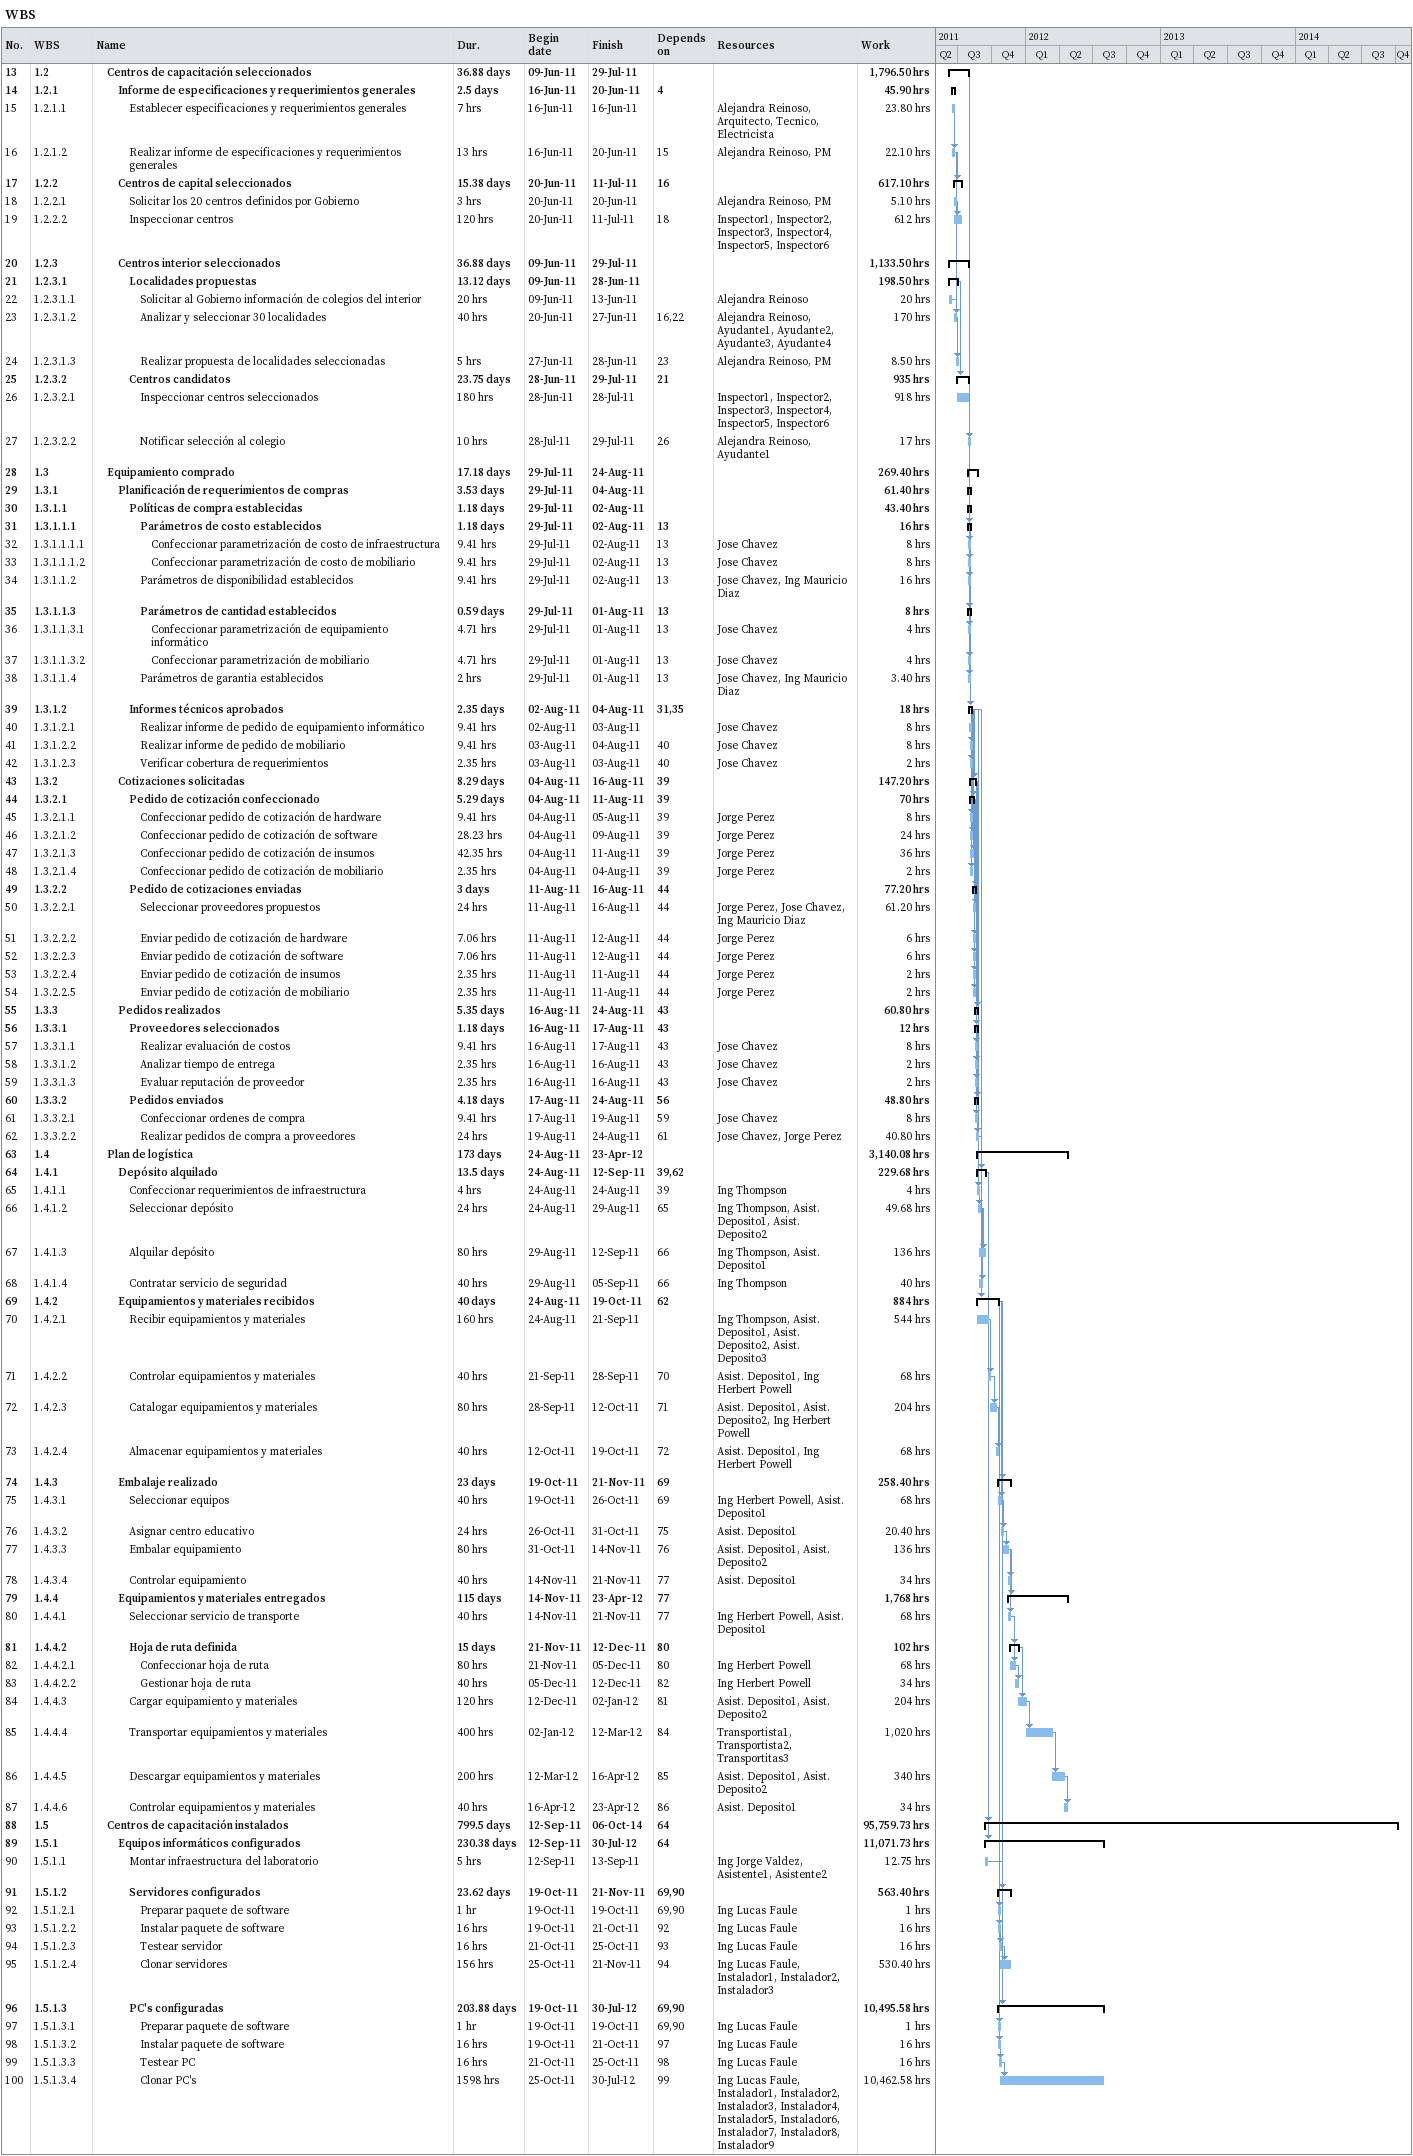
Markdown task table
WBS

| ID | WBS | Task | Duration | Start | Finish | Predecessors | Resources | Work (h) |
|---|---|---|---|---|---|---|---|---|
| 13 | 1.2 | **Centros de capacitación seleccionados** | 36.88d | 2011-06-09 | 2011-07-29 |  |  | 1796.50 |
| 14 | 1.2.1 | **Informe de especificaciones y requerimientos generales** | 2.5d | 2011-06-16 | 2011-06-20 | 4 |  | 45.90 |
| 15 | 1.2.1.1 | Establecer especificaciones y requerimientos generales | 7h | 2011-06-16 | 2011-06-16 |  | Alejandra Reinoso, Arquitecto, Tecnico, Electricista | 23.80 |
| 16 | 1.2.1.2 | Realizar informe de especificaciones y requerimientos generales | 13h | 2011-06-16 | 2011-06-20 | 15 | Alejandra Reinoso, PM | 22.10 |
| 17 | 1.2.2 | **Centros de capital seleccionados** | 15.38d | 2011-06-20 | 2011-07-11 | 16 |  | 617.10 |
| 18 | 1.2.2.1 | Solicitar los 20 centros definidos por Gobierno | 3h | 2011-06-20 | 2011-06-20 |  | Alejandra Reinoso, PM | 5.10 |
| 19 | 1.2.2.2 | Inspeccionar centros | 120h | 2011-06-20 | 2011-07-11 | 18 | Inspector1, Inspector2, Inspector3, Inspector4, Inspector5, Inspector6 | 612 |
| 20 | 1.2.3 | **Centros interior seleccionados** | 36.88d | 2011-06-09 | 2011-07-29 |  |  | 1133.50 |
| 21 | 1.2.3.1 | **Localidades propuestas** | 13.12d | 2011-06-09 | 2011-06-28 |  |  | 198.50 |
| 22 | 1.2.3.1.1 | Solicitar al Gobierno información de colegios del interior | 20h | 2011-06-09 | 2011-06-13 |  | Alejandra Reinoso | 20 |
| 23 | 1.2.3.1.2 | Analizar y seleccionar 30 localidades | 40h | 2011-06-20 | 2011-06-27 | 16, 22 | Alejandra Reinoso, Ayudante1, Ayudante2, Ayudante3, Ayudante4 | 170 |
| 24 | 1.2.3.1.3 | Realizar propuesta de localidades seleccionadas | 5h | 2011-06-27 | 2011-06-28 | 23 | Alejandra Reinoso, PM | 8.50 |
| 25 | 1.2.3.2 | **Centros candidatos** | 23.75d | 2011-06-28 | 2011-07-29 | 21 |  | 935 |
| 26 | 1.2.3.2.1 | Inspeccionar centros seleccionados | 180h | 2011-06-28 | 2011-07-28 |  | Inspector1, Inspector2, Inspector3, Inspector4, Inspector5, Inspector6 | 918 |
| 27 | 1.2.3.2.2 | Notificar selección al colegio | 10h | 2011-07-28 | 2011-07-29 | 26 | Alejandra Reinoso, Ayudante1 | 17 |
| 28 | 1.3 | **Equipamiento comprado** | 17.18d | 2011-07-29 | 2011-08-24 |  |  | 269.40 |
| 29 | 1.3.1 | **Planificación de requerimientos de compras** | 3.53d | 2011-07-29 | 2011-08-04 |  |  | 61.40 |
| 30 | 1.3.1.1 | **Políticas de compra establecidas** | 1.18d | 2011-07-29 | 2011-08-02 |  |  | 43.40 |
| 31 | 1.3.1.1.1 | **Parámetros de costo establecidos** | 1.18d | 2011-07-29 | 2011-08-02 | 13 |  | 16 |
| 32 | 1.3.1.1.1.1 | Confeccionar parametrización de costo de infraestructura | 9.41h | 2011-07-29 | 2011-08-02 | 13 | Jose Chavez | 8 |
| 33 | 1.3.1.1.1.2 | Confeccionar parametrización de costo de mobiliario | 9.41h | 2011-07-29 | 2011-08-02 | 13 | Jose Chavez | 8 |
| 34 | 1.3.1.1.2 | Parámetros de disponibilidad establecidos | 9.41h | 2011-07-29 | 2011-08-02 | 13 | Jose Chavez, Ing Mauricio Diaz | 16 |
| 35 | 1.3.1.1.3 | **Parámetros de cantidad establecidos** | 0.59d | 2011-07-29 | 2011-08-01 | 13 |  | 8 |
| 36 | 1.3.1.1.3.1 | Confeccionar parametrización de equipamiento informático | 4.71h | 2011-07-29 | 2011-08-01 | 13 | Jose Chavez | 4 |
| 37 | 1.3.1.1.3.2 | Confeccionar parametrización de mobiliario | 4.71h | 2011-07-29 | 2011-08-01 | 13 | Jose Chavez | 4 |
| 38 | 1.3.1.1.4 | Parámetros de garantia establecidos | 2h | 2011-07-29 | 2011-08-01 | 13 | Jose Chavez, Ing Mauricio Diaz | 3.40 |
| 39 | 1.3.1.2 | **Informes técnicos aprobados** | 2.35d | 2011-08-02 | 2011-08-04 | 31, 35 |  | 18 |
| 40 | 1.3.1.2.1 | Realizar informe de pedido de equipamiento informático | 9.41h | 2011-08-02 | 2011-08-03 |  | Jose Chavez | 8 |
| 41 | 1.3.1.2.2 | Realizar informe de pedido de mobiliario | 9.41h | 2011-08-03 | 2011-08-04 | 40 | Jose Chavez | 8 |
| 42 | 1.3.1.2.3 | Verificar cobertura de requerimientos | 2.35h | 2011-08-03 | 2011-08-03 | 40 | Jose Chavez | 2 |
| 43 | 1.3.2 | **Cotizaciones solicitadas** | 8.29d | 2011-08-04 | 2011-08-16 | 39 |  | 147.20 |
| 44 | 1.3.2.1 | **Pedido de cotización confeccionado** | 5.29d | 2011-08-04 | 2011-08-11 | 39 |  | 70 |
| 45 | 1.3.2.1.1 | Confeccionar pedido de cotización de hardware | 9.41h | 2011-08-04 | 2011-08-05 | 39 | Jorge Perez | 8 |
| 46 | 1.3.2.1.2 | Confeccionar pedido de cotización de software | 28.23h | 2011-08-04 | 2011-08-09 | 39 | Jorge Perez | 24 |
| 47 | 1.3.2.1.3 | Confeccionar pedido de cotización de insumos | 42.35h | 2011-08-04 | 2011-08-11 | 39 | Jorge Perez | 36 |
| 48 | 1.3.2.1.4 | Confeccionar pedido de cotización de mobiliario | 2.35h | 2011-08-04 | 2011-08-04 | 39 | Jorge Perez | 2 |
| 49 | 1.3.2.2 | **Pedido de cotizaciones enviadas** | 3d | 2011-08-11 | 2011-08-16 | 44 |  | 77.20 |
| 50 | 1.3.2.2.1 | Seleccionar proveedores propuestos | 24h | 2011-08-11 | 2011-08-16 | 44 | Jorge Perez, Jose Chavez, Ing Mauricio Diaz | 61.20 |
| 51 | 1.3.2.2.2 | Enviar pedido de cotización de hardware | 7.06h | 2011-08-11 | 2011-08-12 | 44 | Jorge Perez | 6 |
| 52 | 1.3.2.2.3 | Enviar pedido de cotización de software | 7.06h | 2011-08-11 | 2011-08-12 | 44 | Jorge Perez | 6 |
| 53 | 1.3.2.2.4 | Enviar pedido de cotización de insumos | 2.35h | 2011-08-11 | 2011-08-11 | 44 | Jorge Perez | 2 |
| 54 | 1.3.2.2.5 | Enviar pedido de cotización de mobiliario | 2.35h | 2011-08-11 | 2011-08-11 | 44 | Jorge Perez | 2 |
| 55 | 1.3.3 | **Pedidos realizados** | 5.35d | 2011-08-16 | 2011-08-24 | 43 |  | 60.80 |
| 56 | 1.3.3.1 | **Proveedores seleccionados** | 1.18d | 2011-08-16 | 2011-08-17 | 43 |  | 12 |
| 57 | 1.3.3.1.1 | Realizar evaluación de costos | 9.41h | 2011-08-16 | 2011-08-17 | 43 | Jose Chavez | 8 |
| 58 | 1.3.3.1.2 | Analizar tiempo de entrega | 2.35h | 2011-08-16 | 2011-08-16 | 43 | Jose Chavez | 2 |
| 59 | 1.3.3.1.3 | Evaluar reputación de proveedor | 2.35h | 2011-08-16 | 2011-08-16 | 43 | Jose Chavez | 2 |
| 60 | 1.3.3.2 | **Pedidos enviados** | 4.18d | 2011-08-17 | 2011-08-24 | 56 |  | 48.80 |
| 61 | 1.3.3.2.1 | Confeccionar ordenes de compra | 9.41h | 2011-08-17 | 2011-08-19 | 59 | Jose Chavez | 8 |
| 62 | 1.3.3.2.2 | Realizar pedidos de compra a proveedores | 24h | 2011-08-19 | 2011-08-24 | 61 | Jose Chavez, Jorge Perez | 40.80 |
| 63 | 1.4 | **Plan de logística** | 173d | 2011-08-24 | 2012-04-23 |  |  | 3140.08 |
| 64 | 1.4.1 | **Depósito alquilado** | 13.5d | 2011-08-24 | 2011-09-12 | 39, 62 |  | 229.68 |
| 65 | 1.4.1.1 | Confeccionar requerimientos de infraestructura | 4h | 2011-08-24 | 2011-08-24 | 39 | Ing Thompson | 4 |
| 66 | 1.4.1.2 | Seleccionar depósito | 24h | 2011-08-24 | 2011-08-29 | 65 | Ing Thompson, Asist. Deposito1, Asist. Deposito2 | 49.68 |
| 67 | 1.4.1.3 | Alquilar depósito | 80h | 2011-08-29 | 2011-09-12 | 66 | Ing Thompson, Asist. Deposito1 | 136 |
| 68 | 1.4.1.4 | Contratar servicio de seguridad | 40h | 2011-08-29 | 2011-09-05 | 66 | Ing Thompson | 40 |
| 69 | 1.4.2 | **Equipamientos y materiales recibidos** | 40d | 2011-08-24 | 2011-10-19 | 62 |  | 884 |
| 70 | 1.4.2.1 | Recibir equipamientos y materiales | 160h | 2011-08-24 | 2011-09-21 |  | Ing Thompson, Asist. Deposito1, Asist. Deposito2, Asist. Deposito3 | 544 |
| 71 | 1.4.2.2 | Controlar equipamientos y materiales | 40h | 2011-09-21 | 2011-09-28 | 70 | Asist. Deposito1, Ing Herbert Powell | 68 |
| 72 | 1.4.2.3 | Catalogar equipamientos y materiales | 80h | 2011-09-28 | 2011-10-12 | 71 | Asist. Deposito1, Asist. Deposito2, Ing Herbert Powell | 204 |
| 73 | 1.4.2.4 | Almacenar equipamientos y materiales | 40h | 2011-10-12 | 2011-10-19 | 72 | Asist. Deposito1, Ing Herbert Powell | 68 |
| 74 | 1.4.3 | **Embalaje realizado** | 23d | 2011-10-19 | 2011-11-21 | 69 |  | 258.40 |
| 75 | 1.4.3.1 | Seleccionar equipos | 40h | 2011-10-19 | 2011-10-26 | 69 | Ing Herbert Powell, Asist. Deposito1 | 68 |
| 76 | 1.4.3.2 | Asignar centro educativo | 24h | 2011-10-26 | 2011-10-31 | 75 | Asist. Deposito1 | 20.40 |
| 77 | 1.4.3.3 | Embalar equipamiento | 80h | 2011-10-31 | 2011-11-14 | 76 | Asist. Deposito1, Asist. Deposito2 | 136 |
| 78 | 1.4.3.4 | Controlar equipamiento | 40h | 2011-11-14 | 2011-11-21 | 77 | Asist. Deposito1 | 34 |
| 79 | 1.4.4 | **Equipamientos y materiales entregados** | 115d | 2011-11-14 | 2012-04-23 | 77 |  | 1768 |
| 80 | 1.4.4.1 | Seleccionar servicio de transporte | 40h | 2011-11-14 | 2011-11-21 | 77 | Ing Herbert Powell, Asist. Deposito1 | 68 |
| 81 | 1.4.4.2 | **Hoja de ruta definida** | 15d | 2011-11-21 | 2011-12-12 | 80 |  | 102 |
| 82 | 1.4.4.2.1 | Confeccionar hoja de ruta | 80h | 2011-11-21 | 2011-12-05 | 80 | Ing Herbert Powell | 68 |
| 83 | 1.4.4.2.2 | Gestionar hoja de ruta | 40h | 2011-12-05 | 2011-12-12 | 82 | Ing Herbert Powell | 34 |
| 84 | 1.4.4.3 | Cargar equipamiento y materiales | 120h | 2011-12-12 | 2012-01-02 | 81 | Asist. Deposito1, Asist. Deposito2 | 204 |
| 85 | 1.4.4.4 | Transportar equipamientos y materiales | 400h | 2012-01-02 | 2012-03-12 | 84 | Transportista1, Transportista2, Transportitas3 | 1020 |
| 86 | 1.4.4.5 | Descargar equipamientos y materiales | 200h | 2012-03-12 | 2012-04-16 | 85 | Asist. Deposito1, Asist. Deposito2 | 340 |
| 87 | 1.4.4.6 | Controlar equipamientos y materiales | 40h | 2012-04-16 | 2012-04-23 | 86 | Asist. Deposito1 | 34 |
| 88 | 1.5 | **Centros de capacitación instalados** | 799.5d | 2011-09-12 | 2014-10-06 | 64 |  | 95759.73 |
| 89 | 1.5.1 | **Equipos informáticos configurados** | 230.38d | 2011-09-12 | 2012-07-30 | 64 |  | 11071.73 |
| 90 | 1.5.1.1 | Montar infraestructura del laboratorio | 5h | 2011-09-12 | 2011-09-13 |  | Ing Jorge Valdez, Asistente1, Asistente2 | 12.75 |
| 91 | 1.5.1.2 | **Servidores configurados** | 23.62d | 2011-10-19 | 2011-11-21 | 69, 90 |  | 563.40 |
| 92 | 1.5.1.2.1 | Preparar paquete de software | 1h | 2011-10-19 | 2011-10-19 | 69, 90 | Ing Lucas Faule | 1 |
| 93 | 1.5.1.2.2 | Instalar paquete de software | 16h | 2011-10-19 | 2011-10-21 | 92 | Ing Lucas Faule | 16 |
| 94 | 1.5.1.2.3 | Testear servidor | 16h | 2011-10-21 | 2011-10-25 | 93 | Ing Lucas Faule | 16 |
| 95 | 1.5.1.2.4 | Clonar servidores | 156h | 2011-10-25 | 2011-11-21 | 94 | Ing Lucas Faule, Instalador1, Instalador2, Instalador3 | 530.40 |
| 96 | 1.5.1.3 | **PC's configuradas** | 203.88d | 2011-10-19 | 2012-07-30 | 69, 90 |  | 10495.58 |
| 97 | 1.5.1.3.1 | Preparar paquete de software | 1h | 2011-10-19 | 2011-10-19 | 69, 90 | Ing Lucas Faule | 1 |
| 98 | 1.5.1.3.2 | Instalar paquete de software | 16h | 2011-10-19 | 2011-10-21 | 97 | Ing Lucas Faule | 16 |
| 99 | 1.5.1.3.3 | Testear PC | 16h | 2011-10-21 | 2011-10-25 | 98 | Ing Lucas Faule | 16 |
| 100 | 1.5.1.3.4 | Clonar PC's | 1598h | 2011-10-25 | 2012-07-30 | 99 | Ing Lucas Faule, Instalador1, Instalador2, Instalador3, Instalador4, Instalador5, Instalador6, Instalador7, Instalador8, Instalador9 | 10462.58 |
